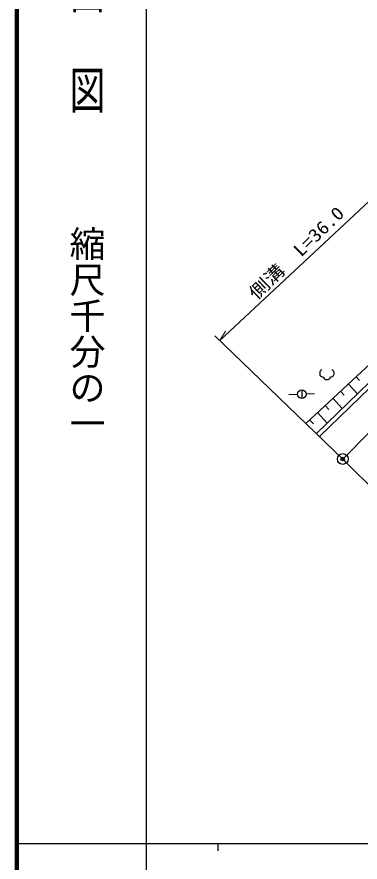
# Model space of a CAD drawing. Units: millimetres, scale not verified. Extents: x 40000 to 680000, y 20000 to 380000.
# Drawn here: x 40000 to 87822, y 202409 to 320088 of the extents above; entities that cross this region are included whole.
import ezdxf
from ezdxf.enums import TextEntityAlignment as Align

# ---------------------------------------------------------------- set-up
doc = ezdxf.new("R2010")
doc.units = ezdxf.units.MM
doc.header["$LTSCALE"] = 1000
doc.header["$PDMODE"] = 32
doc.header["$PDSIZE"] = 500
doc.linetypes.add('CHAIN', pattern=[18.5, 12, -1.5, 3.5, -1.5])
for name, color, linetype, lineweight in [('M-BGD', 7, 'Continuous', 25), ('M-BMK', 2, 'CHAIN', 13), ('M-BMK-OTRS', 5, 'Continuous', 25), ('M-BMK-SRVR', 3, 'Continuous', 25), ('M-STR-HTXT', 7, 'Continuous', 13), ('M-TTL', 2, 'Continuous', 140), ('M-TTL-BAND', 7, 'Continuous', 25)]:
    doc.layers.add(name, color=color, linetype=linetype, lineweight=lineweight)
doc.layers.add('M-OTRS', color=6, linetype='Continuous')
doc.styles.add('@ＭＳ ゴシック', font='')
doc.styles.add('ＭＳ ゴシック', font='')
doc.styles.get('@ＭＳ ゴシック').set_extended_font_data('@MS Gothic')
doc.styles.get('ＭＳ ゴシック').set_extended_font_data('MS Gothic')

msp = doc.modelspace()

# ---------------------------------------------------------------- linework, layer by layer
at = {"layer": 'M-BGD'}
for p, q in [((106137, 287443), (80244, 263492)), ((107529, 287095), (81727, 262064)), ((107932, 286651), (82160, 261648)), ((82231, 270700), (82191, 270540)), ((82351, 270860), (82231, 270700)), ((82511, 270940), (82351, 270860)), ((84031, 270860), (83871, 270940)), ((84151, 270700), (84031, 270860)), ((84191, 270540), (84151, 270700)), ((82191, 270540), (82191, 270380)), ((82191, 270380), (82231, 270220)), ((82231, 270220), (82311, 270100)), ((82311, 270100), (82431, 270020)), ((82431, 270020), (82591, 269980)), ((82591, 269980), (82671, 269980)), ((82671, 269980), (82711, 269860)), ((82711, 269860), (82791, 269740)), ((82791, 269740), (82951, 269620)), ((82951, 269620), (83111, 269580)), ((83111, 269580), (83271, 269580)), ((83271, 269580), (83391, 269620)), ((83391, 269620), (83551, 269700)), ((83551, 269700), (83631, 269780)), ((83631, 269780), (83671, 269860)), ((83671, 269860), (83711, 269980)), ((83711, 269980), (83791, 269980)), ((83791, 269980), (83951, 270020)), ((83951, 270020), (84071, 270100)), ((84071, 270100), (84151, 270220)), ((84151, 270220), (84191, 270380)), ((84191, 270380), (84191, 270540)), ((87257, 269979), (87752, 269443)), ((86178, 268981), (87445, 267611)), ((79090, 267533), (77891, 267485)), ((79689, 268157), (79689, 266957)), ((80289, 267587), (81487, 267647)), ((85099, 267983), (85608, 267432)), ((82941, 265987), (83465, 265421)), ((84020, 266985), (85334, 265564)), ((81862, 264989), (83224, 263517)), ((80783, 263991), (81321, 263410))]:
    msp.add_line(p, q, dxfattribs=at)
msp.add_circle((79689, 267557), 600, dxfattribs=at)
at = {"layer": 'M-BMK'}
msp.add_line((115323, 288210), (85399, 258530), dxfattribs=at)
at = {"layer": 'M-BMK-OTRS'}
for q in [(67593, 275668), (101922, 242133)]:
    msp.add_line((85399, 258530), q, dxfattribs=at)
at = {"layer": 'M-BMK-SRVR'}
for radius in [750, 30]:
    msp.add_circle((85399, 258530), radius, dxfattribs=at)
at = {"layer": 'M-OTRS'}
msp.add_point((85399, 258530), dxfattribs=at)
at = {"layer": 'M-STR-HTXT'}
for q in [(94985, 299954), (69072, 276341)]:
    msp.add_line((68262, 275010), q, dxfattribs=at)
at = {"layer": 'M-TTL'}
msp.add_line((40000, 380000), (40000, 20000), dxfattribs=at)
at = {"layer": 'M-TTL-BAND'}
for p, q in [((58000, 370000), (58000, 20000)), ((40000, 205000), (579000, 205000)), ((68000, 205000), (68000, 204000))]:
    msp.add_line(p, q, dxfattribs=at)

# ---------------------------------------------------------------- texts
at = {"layer": 'M-STR-HTXT', "style": 'ＭＳ ゴシック', "width": 1.15}
msp.add_text('側溝\u3000L=36.0', height=1833, rotation=44, dxfattribs=at).set_placement((73767, 280186), align=Align.BOTTOM_LEFT)
at = {"layer": 'M-TTL-BAND', "style": '@ＭＳ ゴシック', "width": 1.4}
msp.add_text('平  面  図', height=3666, rotation=270, dxfattribs=at).set_placement((49777, 306475), align=Align.MIDDLE_RIGHT)
at = {"layer": 'M-TTL-BAND', "style": '@ＭＳ ゴシック'}
msp.add_text('縮尺千分の一', height=3666, rotation=270, dxfattribs=at).set_placement((49777, 261030), align=Align.MIDDLE_RIGHT)

doc.saveas('drawing.dxf')
